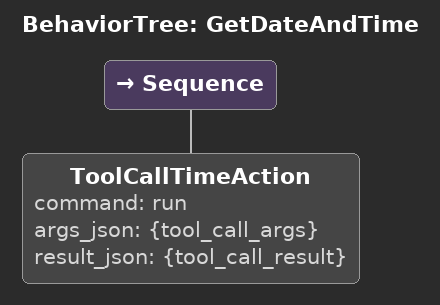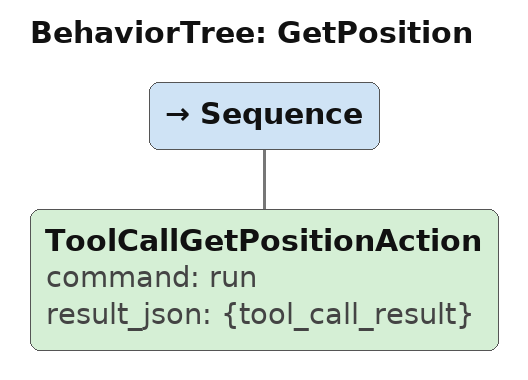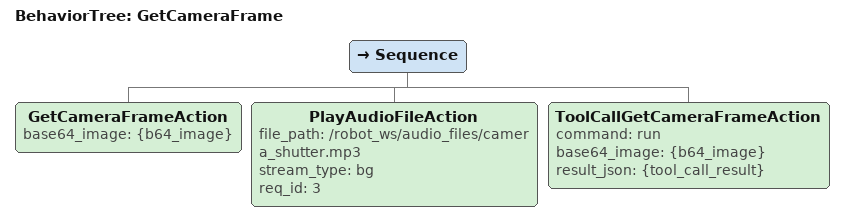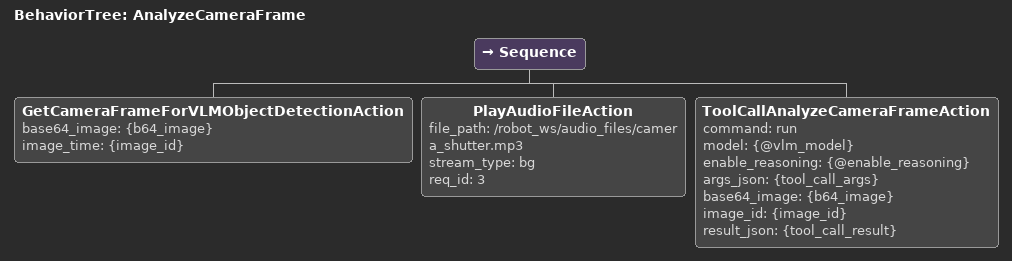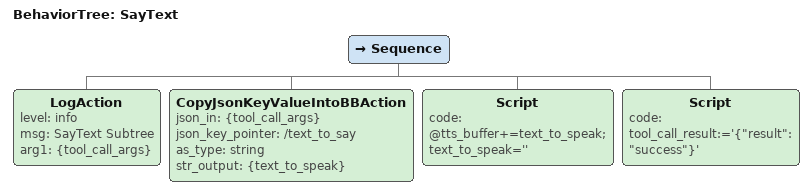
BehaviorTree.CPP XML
<BehaviorTree ID="GetDateAndTime">
      <Sequence>
	<ToolCallTimeAction command="run" args_json="{tool_call_args}" result_json="{tool_call_result}"/>
</Sequence>
  </BehaviorTree>

<BehaviorTree ID="GetPosition">
      <Sequence>
	<ToolCallGetPositionAction command="run" result_json="{tool_call_result}"/>
</Sequence>
  </BehaviorTree>

<BehaviorTree ID="GetCameraFrame">
      <Sequence>
	<GetCameraFrameAction base64_image="{b64_image}"/>
	<PlayAudioFileAction file_path="/robot_ws/audio_files/camera_shutter.mp3" stream_type="bg" req_id="3"/>
	<ToolCallGetCameraFrameAction command="run" base64_image="{b64_image}" result_json="{tool_call_result}"/>
</Sequence>
  </BehaviorTree>

<BehaviorTree ID="AnalyzeCameraFrame">
      <Sequence>
	<GetCameraFrameForVLMObjectDetectionAction base64_image="{b64_image}" image_time="{image_id}"/>
	<PlayAudioFileAction file_path="/robot_ws/audio_files/camera_shutter.mp3" stream_type="bg" req_id="3"/>
	<ToolCallAnalyzeCameraFrameAction command="run" model="{@vlm_model}" enable_reasoning="{@enable_reasoning}" args_json="{tool_call_args}" base64_image="{b64_image}" image_id="{image_id}" result_json="{tool_call_result}"/>

</Sequence>
  </BehaviorTree>

<BehaviorTree ID="SayText">
      <Sequence>
	<LogAction level="info" msg="SayText Subtree" arg1="{tool_call_args}"/>
	<!-- Parse json containing text to say and store text in BB /-->
	<CopyJsonKeyValueIntoBBAction json_in="{tool_call_args}" json_key_pointer="/text_to_say" as_type="string" str_output="{text_to_speak}"/>
	<Script code=" @tts_buffer+=text_to_speak; text_to_speak='' "/>
	<Script code=" tool_call_result:='{&quot;result&quot;: &quot;success&quot;}'"/>
</Sequence>
  </BehaviorTree>
